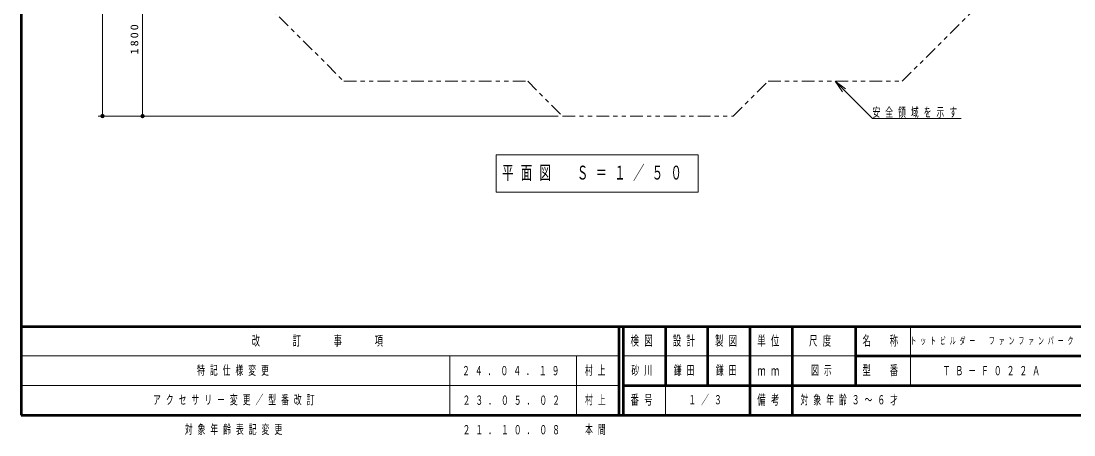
# Model space of a CAD drawing. Units: millimetres on the paper, scale 1:50. Extents: x -385 to 0, y -594 to 267.
# Drawn here: x -385 to -135.8, y -4.7 to 93.3 of the extents above; entities that cross this region are included whole.
import ezdxf

# ---------------------------------------------------------------- set-up
doc = ezdxf.new("R2010")
doc.units = ezdxf.units.MM
doc.linetypes.add('USER3', pattern=[8, 3, -1, 1, -1, 1, -1])
doc.layers.add('LY_1', color=7, linetype='Continuous', lineweight=50)
doc.styles.add('ＭＳ ゴシック', font='')
doc.styles.get('ＭＳ ゴシック').set_extended_font_data('MS Gothic')

# ---------------------------------------------------------------- blocks, each defined once
blk = doc.blocks.new('filled_dot')
at = {"color": 0, "linetype": 'Continuous', "lineweight": -2, "const_width": 1.25}
blk.add_lwpolyline([(-0.625, 0, 1), (0.625, 0, 1)], format="xyb", close=True, dxfattribs=at)

msp = doc.modelspace()

# ---------------------------------------------------------------- linework, layer by layer
at = {"layer": 'LY_1'}
for p, q in [((-385, 267), (-385, 0)), ((-385, 21), (0, 21)), ((-385, 0), (0, 0))]:
    msp.add_line(p, q, dxfattribs=at)
at = {"layer": 'LY_1', "lineweight": 13}
for p, q in [((-365.722, 70.824), (-365.722, 197.121)), ((-356.237, 70.824), (-356.237, 106.824)), ((-190.537, 76.603), (-192.305, 79.077)), ((-192.305, 79.077), (-189.83, 77.31)), ((-192.305, 79.077), (-190.184, 76.956)), ((-192.305, 79.077), (-183.476, 70.248)), ((-257.835, 70.824), (-366.722, 70.824)), ((-257.835, 70.824), (-357.237, 70.824)), ((-183.476, 70.248), (-162.476, 70.248)), ((-272.545, 61.636), (-272.545, 52.836)), ((-224.745, 61.636), (-272.545, 61.636)), ((-224.745, 52.836), (-224.745, 61.636)), ((-272.545, 52.836), (-224.745, 52.836)), ((-174.5, 21), (-174.5, 7)), ((-385, 14), (-243.5, 14)), ((-283.5, 14), (-283.5, 0)), ((-253.5, 14), (-253.5, 0)), ((-242.5, 14), (-187.5, 14)), ((-385, 7), (-243.5, 7)), ((-232.5, 7), (-232.5, 0))]:
    msp.add_line(p, q, dxfattribs=at)
at = {"layer": 'LY_1', "color": 140}
for p, q in [((-243.5, 21), (-243.5, 0)), ((-242.5, 21), (-242.5, 0)), ((-232.5, 21), (-232.5, 7)), ((-222.5, 21), (-222.5, 7)), ((-212.5, 21), (-212.5, 0)), ((-202.5, 21), (-202.5, 7)), ((-187.5, 21), (-187.5, 7)), ((-187.5, 14), (-70, 14)), ((-242.5, 7), (0, 7)), ((-202.5, 7), (-202.5, 0))]:
    msp.add_line(p, q, dxfattribs=at)
at = {"layer": 'LY_1', "linetype": 'USER3', "lineweight": 13}
msp.add_lwpolyline([(-321.435, 180.549), (-346.523, 155.461), (-346.523, 116.962), (-308.638, 79.077), (-265.087, 79.077), (-256.835, 70.824), (-216.451, 70.824), (-208.198, 79.077), (-176.412, 79.077), (-155.179, 100.311), (-155.179, 161.696), (-176.412, 182.93), (-205.563, 182.93), (-219.755, 197.121), (-253.531, 197.121), (-270.103, 180.549)], close=True, dxfattribs=at)

# ---------------------------------------------------------------- block references
at = {"layer": 'LY_1', "lineweight": 13, "xscale": 0.4, "yscale": 0.4, "rotation": 90}
for p in [(-365.722, 70.824), (-356.237, 70.824)]:
    msp.add_blockref('filled_dot', p, dxfattribs=at)

# ---------------------------------------------------------------- texts
at = {"layer": 'LY_1', "insert": (-357.237, 89.246), "char_height": 1.833, "attachment_point": 8, "rotation": 90, "style": 'ＭＳ ゴシック'}
msp.add_mtext('\\T1.33;\\W1.15;1800', dxfattribs=at)
at = {"layer": 'LY_1', "style": 'ＭＳ ゴシック'}
for s, insert, char_height, attachment_point in [('\\T1.64;\\W0.6;安全領域を示す', (-183.476, 70.398), 2.199, 7), ('\\T1.64;\\W0.6;平面図\u3000Ｓ＝１／５０', (-271.145, 57.236), 3.299, 4), ('\\T1.64;\\W0.6;改\u3000\u3000訂\u3000\u3000事\u3000\u3000項', (-314.25, 17.5), 2.346, 5), ('\\T1.64;\\W0.6;検図', (-237.5, 17.5), 2.346, 5), ('\\T1.64;\\W0.6;設計', (-227.5, 17.5), 2.346, 5), ('\\T1.64;\\W0.6;製図', (-217.5, 17.5), 2.346, 5), ('\\T1.64;\\W0.6;単位', (-207.5, 17.5), 2.346, 5), ('\\T1.64;\\W0.6;尺度', (-195.25, 17.5), 2.346, 5), ('\\T1.64;\\W0.6;名\u3000称', (-181, 17.5), 2.346, 5), ('\\T1.64;\\W0.6;トットビルダー\u3000ファンファンパーク', (-154.75, 17.5), 1.686, 5), ('\\T1.64;\\W0.6;特記仕様変更', (-334.25, 10.5), 2.199, 5), ('\\T1.64;\\W0.6;２４．０４．１９', (-268.5, 10.5), 2.199, 5), ('\\T1.64;\\W0.6;村上', (-248.5, 10.5), 2.199, 5), ('\\T1.64;\\W0.6;砂川', (-237.5, 10.5), 2.199, 5), ('\\T1.64;\\W0.6;鎌田', (-230.5, 10.5), 2.199, 4), ('\\T1.64;\\W0.6;鎌田', (-217.5, 10.5), 2.199, 5), ('\\T1.64;\\W0.6;ｍｍ', (-207.5, 10.5), 2.346, 5), ('\\T1.64;\\W0.6;図示', (-198, 10.5), 2.199, 4), ('\\T1.64;\\W0.6;型\u3000番', (-181, 10.5), 2.346, 5), ('\\T1.64;\\W0.6;ＴＢ－Ｆ０２２Ａ', (-154.75, 10.5), 2.199, 5), ('\\T1.64;\\W0.6;アクセサリー変更／型番改訂', (-353.75, 3.5), 2.199, 4), ('\\T1.64;\\W0.6;村上', (-251.5, 3.5), 2.199, 4), ('\\T1.64;\\W0.6;番号', (-237.5, 3.5), 2.346, 5), ('\\T1.64;\\W0.6;１／３', (-222.5, 3.5), 2.199, 5), ('\\T1.64;\\W0.6;備考', (-207.5, 3.5), 2.346, 5), ('\\T1.64;\\W0.6;対象年齢３～６才', (-200.5, 3.5), 2.199, 4), ('\\T1.64;\\W0.6;２３．０５．０２', (-280.5, 3.5), 2.199, 4), ('\\T1.64;\\W0.6;対象年齢表記変更', (-346.25, -3.5), 2.199, 4), ('\\T1.64;\\W0.6;２１．１０．０８', (-280.5, -3.5), 2.199, 4), ('\\T1.64;\\W0.6;本間', (-251.5, -3.5), 2.199, 4)]:
    msp.add_mtext(s, dxfattribs=dict(at, insert=insert, char_height=char_height, attachment_point=attachment_point))

doc.saveas('drawing.dxf')
